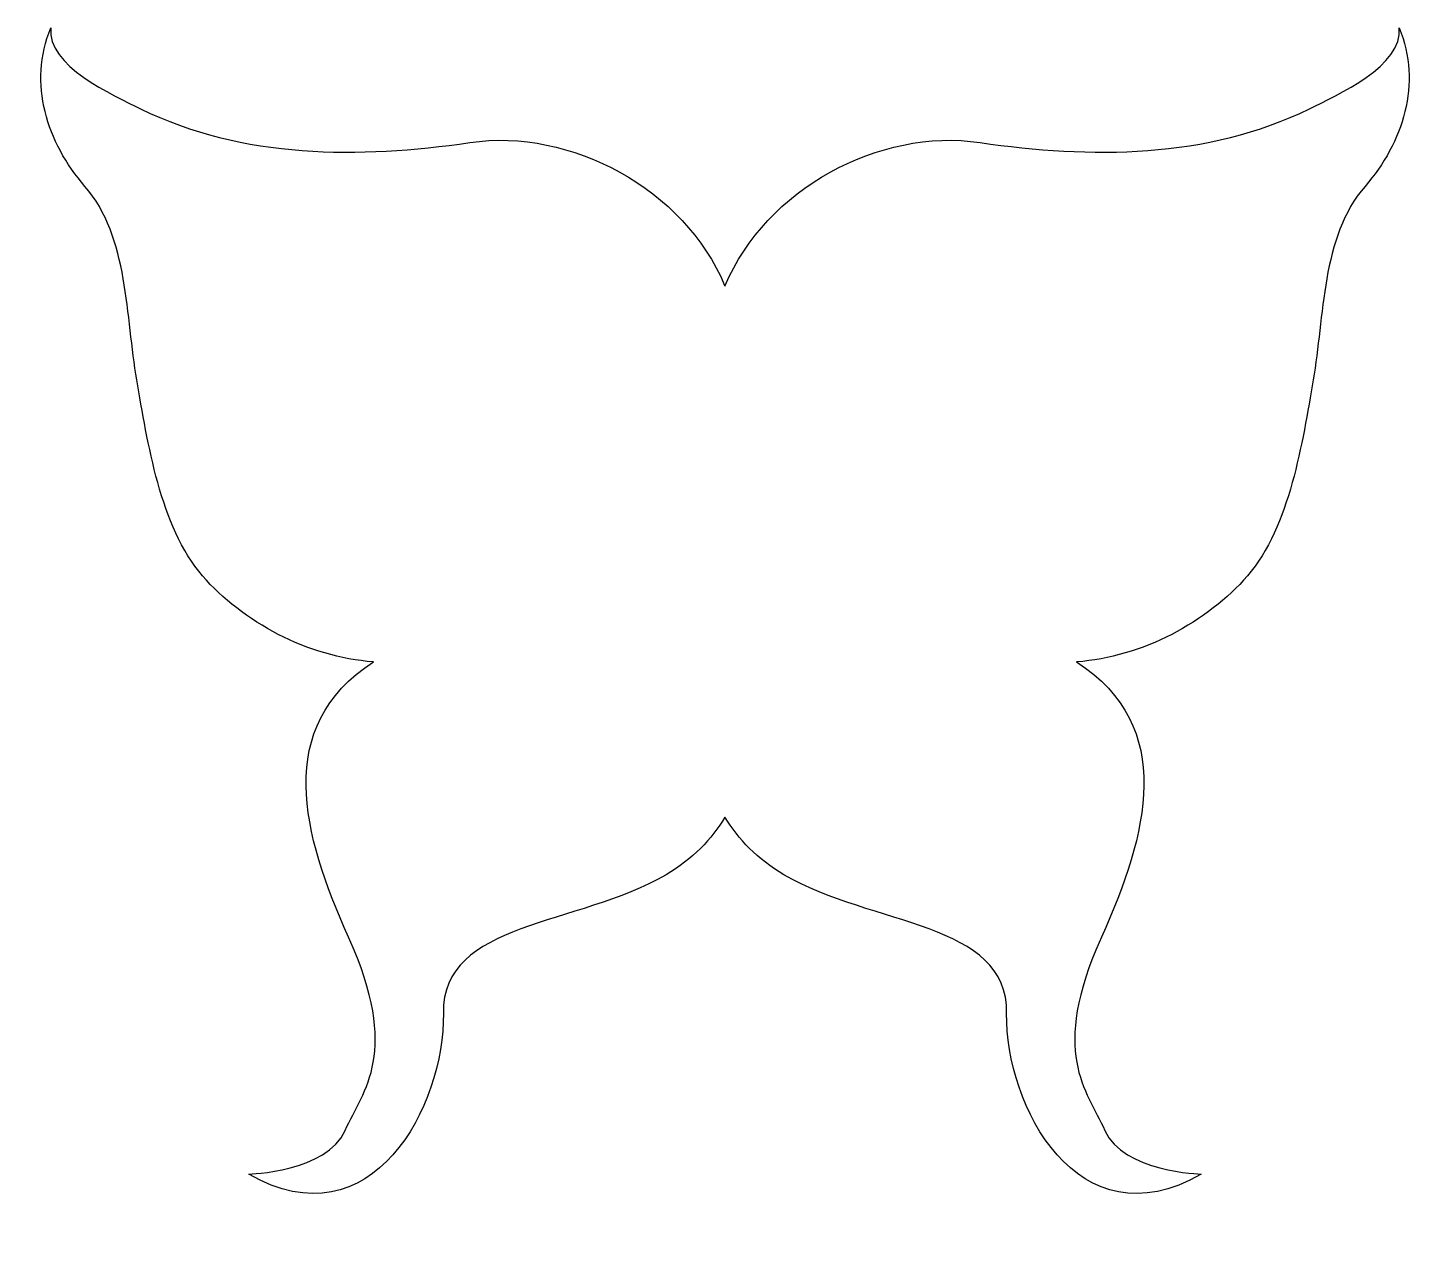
# Model space of a CAD drawing. Header units: centimetres. Extents: x -6.8 to 6.8, y -5.9 to 5.9.
import ezdxf

# ---------------------------------------------------------------- set-up
doc = ezdxf.new("R2010")
doc.units = ezdxf.units.CM
doc.header["$MEASUREMENT"] = 0
doc.layers.add('Layer 1', color=7, linetype='Continuous')

msp = doc.modelspace()

# ---------------------------------------------------------------- linework, layer by layer
at = {"layer": 'Layer 1'}
msp.add_open_spline([(6.57669, 5.90201), (6.62082, 5.53905), (5.96712, 5.24476), (5.702, 5.11495), (5.702, 5.11495), (4.70778, 4.62817), (3.57001, 4.62931), (2.49774, 4.78708), (2.49774, 4.78708), (1.51455, 4.93175), (0.41068, 4.33409), (0.01756, 3.39688), (0.01756, 3.39688), (0.0164, 3.39413), (0.01544, 3.39135), (0.01431, 3.3886), (0.01431, 3.3886), (0.01317, 3.39135), (0.01225, 3.39413), (0.01108, 3.39688), (0.01108, 3.39688), (-0.38204, 4.33411), (-1.48591, 4.93178), (-2.4691, 4.78708), (-2.4691, 4.78708), (-3.54138, 4.62931), (-4.67914, 4.62817), (-5.67336, 5.11495), (-5.67336, 5.11495), (-5.93847, 5.24475), (-6.59218, 5.53905), (-6.54805, 5.90201), (-6.54805, 5.90201), (-6.77035, 5.36162), (-6.58485, 4.78552), (-6.21462, 4.36079), (-6.21462, 4.36079), (-5.78822, 3.87136), (-5.81692, 3.08219), (-5.71069, 2.47846), (-5.71069, 2.47846), (-5.60414, 1.87267), (-5.48598, 1.05468), (-5.0699, 0.57153), (-5.0699, 0.57153), (-4.68744, 0.1274), (-4.04107, -0.22061), (-3.40768, -0.26429), (-3.40768, -0.26429), (-4.38275, -0.89889), (-4.09954, -1.93984), (-3.64935, -2.94182), (-3.64935, -2.94182), (-3.13939, -4.07683), (-3.50568, -4.42002), (-3.68205, -4.82243), (-3.68205, -4.82243), (-3.85842, -5.22489), (-4.62074, -5.24695), (-4.62074, -5.24695), (-4.62074, -5.24695), (-3.42109, -5.93709), (-2.71077, -4.57655), (-2.72651, -3.68212), (-2.72651, -3.68212), (-2.74225, -2.7877), (-1.42148, -2.83892), (-0.55968, -2.33481), (-0.55968, -2.33481), (-0.30126, -2.18365), (-0.11502, -1.9886), (0.01431, -1.77418), (0.01431, -1.77418), (0.14369, -1.9886), (0.32993, -2.18368), (0.58832, -2.33481), (0.58832, -2.33481), (1.45012, -2.83892), (2.77089, -2.7877), (2.75515, -3.68212), (2.75515, -3.68212), (2.73938, -4.57654), (3.44973, -5.93708), (4.64938, -5.24695), (4.64938, -5.24695), (4.64938, -5.24695), (3.88706, -5.22488), (3.71069, -4.82243), (3.71069, -4.82243), (3.53432, -4.42003), (3.168, -4.07683), (3.67799, -2.94182), (3.67799, -2.94182), (4.12821, -1.9399), (4.41139, -0.89889), (3.43632, -0.26429), (3.43632, -0.26429), (4.06971, -0.22061), (4.71608, 0.12743), (5.09854, 0.57153), (5.09854, 0.57153), (5.51462, 1.05469), (5.63276, 1.87267), (5.73933, 2.47846), (5.73933, 2.47846), (5.84556, 3.08216), (5.81685, 3.87136), (6.24326, 4.36079), (6.24326, 4.36079), (6.61347, 4.78552), (6.799, 5.36162), (6.57669, 5.90201)], degree=3, knots=[0, 0, 0, 0, 0.03448276, 0.03448276, 0.03448276, 0.03448276, 0.06896552, 0.06896552, 0.06896552, 0.06896552, 0.10344828, 0.10344828, 0.10344828, 0.10344828, 0.13793103, 0.13793103, 0.13793103, 0.13793103, 0.17241379, 0.17241379, 0.17241379, 0.17241379, 0.20689655, 0.20689655, 0.20689655, 0.20689655, 0.24137931, 0.24137931, 0.24137931, 0.24137931, 0.27586207, 0.27586207, 0.27586207, 0.27586207, 0.31034483, 0.31034483, 0.31034483, 0.31034483, 0.34482759, 0.34482759, 0.34482759, 0.34482759, 0.37931034, 0.37931034, 0.37931034, 0.37931034, 0.4137931, 0.4137931, 0.4137931, 0.4137931, 0.44827586, 0.44827586, 0.44827586, 0.44827586, 0.48275862, 0.48275862, 0.48275862, 0.48275862, 0.51724138, 0.51724138, 0.51724138, 0.51724138, 0.55172414, 0.55172414, 0.55172414, 0.55172414, 0.5862069, 0.5862069, 0.5862069, 0.5862069, 0.62068966, 0.62068966, 0.62068966, 0.62068966, 0.65517241, 0.65517241, 0.65517241, 0.65517241, 0.68965517, 0.68965517, 0.68965517, 0.68965517, 0.72413793, 0.72413793, 0.72413793, 0.72413793, 0.75862069, 0.75862069, 0.75862069, 0.75862069, 0.79310345, 0.79310345, 0.79310345, 0.79310345, 0.82758621, 0.82758621, 0.82758621, 0.82758621, 0.86206897, 0.86206897, 0.86206897, 0.86206897, 0.89655172, 0.89655172, 0.89655172, 0.89655172, 0.93103448, 0.93103448, 0.93103448, 0.93103448, 1, 1, 1, 1], dxfattribs=at)

doc.saveas('drawing.dxf')
